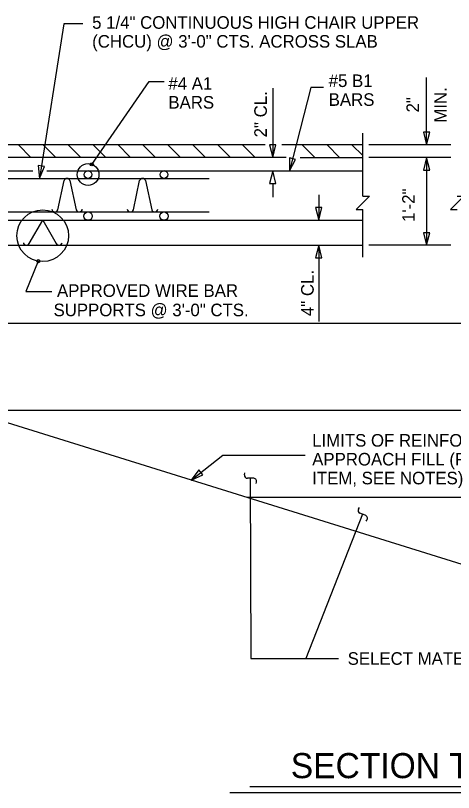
# Model space of a CAD drawing. Extents: x 0 to 191, y 0 to 92.
# Drawn here: x 65.4 to 109, y 12.7 to 90 of the extents above; entities that cross this region are included whole.
import ezdxf

# ---------------------------------------------------------------- set-up
doc = ezdxf.new("R2010")
doc.units = 0
for name, color, linetype in [('Arrowhead Terminators', 7, 'Continuous'), ('Dimension Lines', 7, 'Continuous'), ('Mis Object Lines', 7, 'Continuous'), ('Miscellaneous Lines', 7, 'Continuous'), ('Rebar Lines', 7, 'Continuous'), ('Text', 7, 'Continuous'), ('Title Text', 7, 'Continuous')]:
    doc.layers.add(name, color=color, linetype=linetype)

msp = doc.modelspace()

# ---------------------------------------------------------------- linework, layer by layer
at = {"layer": 'Arrowhead Terminators'}
for points in [[(106.314, 77.177), (106.626, 78.428), (106.001, 78.428)], [(90.991, 75.924), (91.304, 77.175), (90.679, 77.175)], [(92.656, 74.593), (93.272, 75.726), (92.666, 75.882)], [(106.314, 75.924), (106.001, 74.673), (106.626, 74.673)], [(67.764, 73.835), (68.269, 75.022), (67.651, 75.12)], [(90.991, 74.593), (90.679, 73.342), (91.304, 73.342)], [(95.577, 69.687), (95.89, 70.938), (95.264, 70.938)], [(106.314, 67.186), (106.626, 68.438), (106.001, 68.438)], [(95.577, 67.185), (95.264, 65.934), (95.89, 65.934)], [(82.861, 43.819), (84.037, 44.349), (83.649, 44.84)]]:
    msp.add_lwpolyline(points, close=True, dxfattribs=at)
at = {"layer": 'Dimension Lines'}
for p, q in [((106.314, 77.177), (106.314, 83.882)), ((90.991, 82.819), (90.991, 75.924)), ((108.722, 77.177), (100.578, 77.177)), ((108.722, 75.924), (100.578, 75.924)), ((106.314, 75.924), (106.314, 67.186)), ((90.991, 73.368), (90.991, 71.957)), ((95.577, 72.197), (95.577, 69.687)), ((95.577, 67.185), (95.577, 59.616)), ((108.722, 67.186), (100.578, 67.186)), ((88.193, 44.349), (88.215, 44.532)), ((89.039, 44.012), (88.486, 44.009)), ((89.36, 43.496), (89.383, 43.632)), ((99.534, 40.945), (99.622, 41.106)), ((100.195, 40.318), (99.68, 40.52)), ((100.302, 39.721), (100.374, 39.839))]:
    msp.add_line(p, q, dxfattribs=at)
for points in [[(72.103, 89.229), (70.202, 89.229), (67.764, 73.835)], [(72.99, 75.239), (78.681, 83.495), (80.179, 83.495)], [(96.052, 82.877), (94.795, 82.877), (92.656, 74.593)], [(67.661, 65.606), (66.414, 62.585), (69.002, 62.585)], [(82.861, 43.819), (86.016, 46.31), (94.233, 46.31)], [(88.746, 44.005), (88.831, 26.084), (94.29, 26.084)], [(99.92, 40.421), (94.29, 26.084), (97.532, 26.084)]]:
    msp.add_lwpolyline(points, dxfattribs=at)
for centre, radius in [((72.613, 74.223), 1.084), ((72.99, 75.239), 0.155), ((68.099, 68.141), 2.573), ((67.661, 65.606), 0.155)]:
    msp.add_circle(centre, radius, dxfattribs=at)
for centre, radius, start, end in [((88.463, 44.282), 0.277, 166.10543, 274.39101), ((89.076, 43.703), 0.311, 347.03698, 96.83586), ((99.76, 40.783), 0.277, 144.39351, 252.67909), ((100.115, 40.018), 0.311, 325.32507, 75.12394)]:
    msp.add_arc(centre, radius, start, end, dxfattribs=at)
at = {"layer": 'Mis Object Lines'}
for p, q in [((99.952, 72.089), (99.952, 78.347)), ((90.243, 77.177), (14.901, 77.177)), ((65.676, 77.177), (66.93, 75.924)), ((68.156, 77.177), (69.409, 75.924)), ((70.638, 77.177), (71.89, 75.924)), ((73.119, 77.177), (74.372, 75.924)), ((75.599, 77.177), (76.78, 75.996)), ((78.08, 77.177), (79.334, 75.924)), ((80.561, 77.177), (81.814, 75.924)), ((83.042, 77.177), (84.295, 75.924)), ((85.522, 77.177), (86.776, 75.924)), ((88.003, 77.177), (89.257, 75.924)), ((99.952, 77.177), (91.888, 77.177)), ((93.92, 77.177), (95.173, 75.924)), ((96.4, 77.177), (97.654, 75.924)), ((98.881, 77.177), (99.952, 76.107)), ((92.347, 75.924), (59.222, 75.924)), ((93.738, 75.924), (99.952, 75.924)), ((99.949, 66.016), (99.949, 70.76)), ((55.463, 67.186), (99.949, 67.186))]:
    msp.add_line(p, q, dxfattribs=at)
for points in [[(99.952, 72.089), (100.615, 72.089), (99.286, 70.76), (99.949, 70.76)], [(109.351, 72.089), (110.014, 72.089), (108.685, 70.76), (109.349, 70.76)]]:
    msp.add_lwpolyline(points, dxfattribs=at)
at = {"layer": 'Miscellaneous Lines'}
msp.add_line((113.744, 34.217), (15.786, 64.675), dxfattribs=at)
at = {"layer": 'Rebar Lines'}
for p, q in [((59.655, 74.593), (67.131, 74.593)), ((68.524, 74.593), (99.952, 74.593)), ((59.869, 73.835), (84.67, 73.835)), ((69.606, 70.704), (70.225, 73.629)), ((70.814, 73.629), (71.433, 70.704)), ((77.124, 70.704), (77.742, 73.629)), ((78.332, 73.629), (78.95, 70.704)), ((59.869, 70.498), (84.67, 70.498)), ((56.886, 69.687), (99.952, 69.687)), ((66.756, 67.353), (68.104, 69.687)), ((68.104, 69.687), (69.451, 67.354)), ((143.235, 59.387), (32.793, 59.387)), ((143.235, 50.737), (60.611, 50.737)), ((143.235, 42.088), (88.43, 42.088))]:
    msp.add_line(p, q, dxfattribs=at)
for centre, radius in [((72.613, 74.223), 0.388), ((80.177, 74.223), 0.388), ((72.613, 70.085), 0.414), ((80.177, 70.085), 0.414)]:
    msp.add_circle(centre, radius, dxfattribs=at)
for centre, start, end in [((70.519, 73.522), 20.00146, 159.99854), ((78.037, 73.522), 20.00146, 159.99854), ((69.311, 70.811), 185.34682, 339.97547), ((71.729, 70.812), 200.02453, 354.33538), ((76.829, 70.811), 185.34682, 339.97547), ((79.246, 70.812), 200.02453, 354.33538), ((66.479, 67.5), 190.13713, 331.97547), ((69.728, 67.501), 208.02453, 349.86287)]:
    msp.add_arc(centre, 0.314, start, end, dxfattribs=at)
at = {"layer": 'Title Text'}
for p, q in [((88.705, 13.325), (136.524, 13.325)), ((86.713, 12.741), (138.516, 12.741))]:
    msp.add_line(p, q, dxfattribs=at)

# ---------------------------------------------------------------- texts
at = {"layer": 'Text'}
for s, height, p in [('5 1/4" CONTINUOUS HIGH CHAIR UPPER ', 1.25006, (73.021, 88.729)), ('(CHCU) @ 3\'-0" CTS. ACROSS SLAB', 1.25006, (73.021, 86.852)), ('#4 A1', 1.2501, (80.61, 82.662)), ('#5 B1', 1.2497, (96.569, 82.934)), ('BARS', 1.2501, (80.61, 80.786)), ('BARS', 1.2497, (96.569, 81.059)), ('APPROVED WIRE BAR', 1.25006, (69.523, 62.051)), ('SUPPORTS @ 3\'-0" CTS.', 1.25006, (69.178, 60.128)), ('LIMITS OF REINFORCED BRIDGE', 1.25006, (94.925, 47.15)), ('APPROACH FILL (ROADWAY PAY', 1.25006, (94.925, 45.275)), ('ITEM, SEE NOTES)', 1.25006, (94.925, 43.399)), ('SELECT MATERIAL', 1.25006, (98.455, 25.444))]:
    msp.add_text(s, height=height, dxfattribs=at).set_placement(p)
for s, p in [('MIN.', (108.322, 79.386)), ('2" CL.', (90.409, 77.925)), ('2"', (105.556, 80.406)), ('1\'-2"', (105.134, 69.508)), ('4" CL.', (95.075, 60.142))]:
    msp.add_text(s, height=1.2501, rotation=90, dxfattribs=at).set_placement(p)
at = {"layer": 'Title Text'}
msp.add_text('SECTION THRU SLAB', height=2.49895, dxfattribs=at).set_placement((92.792, 14.163))

doc.saveas('drawing.dxf')
